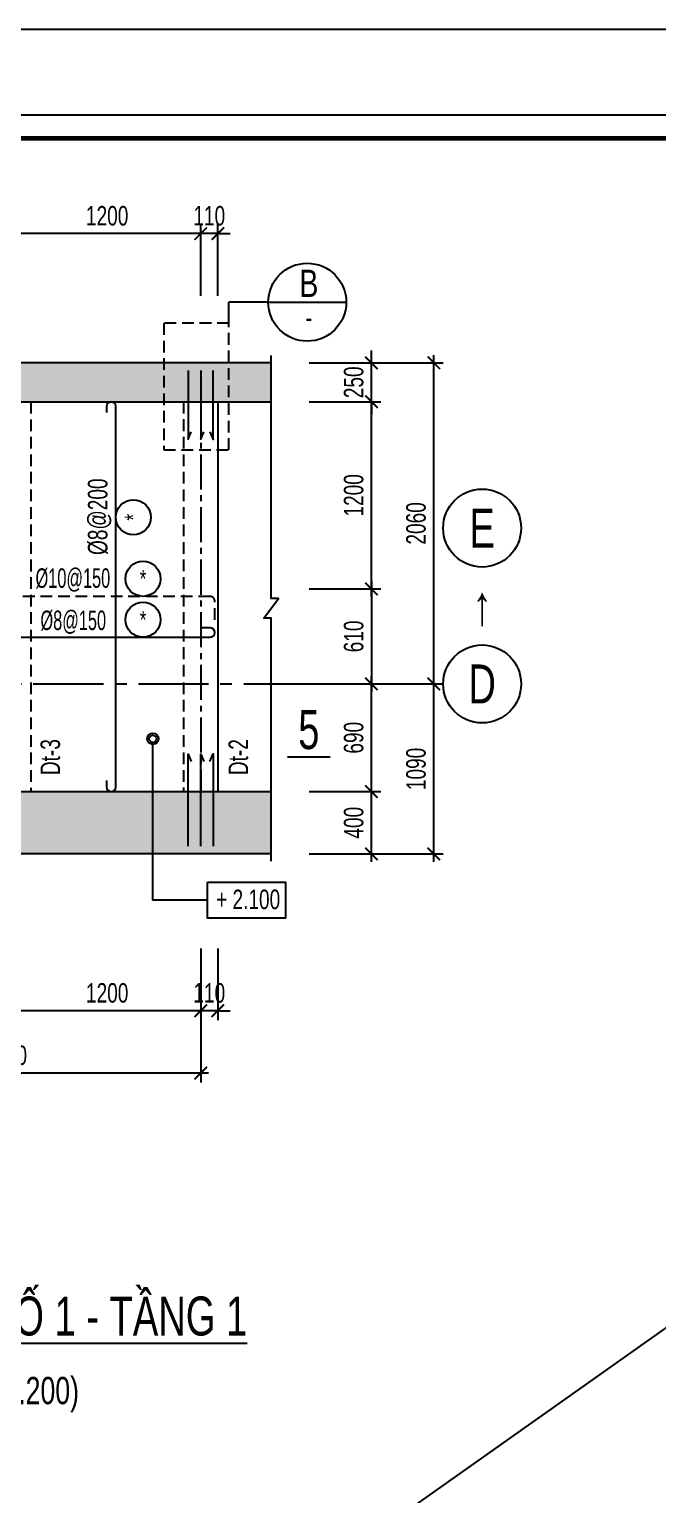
# Model space of a CAD drawing. Header units: millimetres. Extents: x -77370 to 109412, y -14880 to 214694.
# Drawn here: x 26172 to 30203, y 205295 to 214694 of the extents above; entities that cross this region are included whole.
import ezdxf
from ezdxf.enums import TextEntityAlignment as Align

# ---------------------------------------------------------------- set-up
doc = ezdxf.new("R2010")
doc.units = ezdxf.units.MM
doc.header["$LTSCALE"] = 300
doc.header["$MEASUREMENT"] = 0
doc.header["$PDMODE"] = 66
doc.linetypes.add('CENTER2', pattern=[1.125, 0.75, -0.125, 0.125, -0.125])
doc.linetypes.add('HIDDEN', pattern=[0.375, 0.25, -0.125])
doc.layers.get('0').update_dxf_attribs({"linetype": 'CONTINUOUS'})
doc.layers.get('DEFPOINTS').update_dxf_attribs({"linetype": 'CONTINUOUS'})
for name, color, linetype in [('CDC-KHUNGTEN', 7, 'CONTINUOUS'), ('CDC.01.AXIS', 160, 'CENTER2'), ('CDC.02.DIM', 1, 'CONTINUOUS'), ('CDC.03.BORDER', 3, 'CONTINUOUS'), ('CDC.06.TEXT', 2, 'CONTINUOUS'), ('CDC.10.HATCH', 251, 'CONTINUOUS'), ('CDC.11.NOTE', 8, 'CONTINUOUS'), ('CDC.14.STEELNUM', 2, 'CONTINUOUS'), ('KCS_BEAM', 8, 'HIDDEN'), ('KCS_COLUMN', 4, 'CONTINUOUS'), ('KCS_STEEL', 4, 'CONTINUOUS'), ('KCS_STEEL_BOTTOM', 4, 'CONTINUOUS'), ('KCS_STEEL_TOP', 4, 'HIDDEN'), ('KCS_TEXT_B', 2, 'CONTINUOUS')]:
    doc.layers.add(name, color=color, linetype=linetype)
doc.layers.add('KCS_Plotter', color=11, linetype='CONTINUOUS', plot=False)
doc.styles.add('KCS_SMTEXT', font='arial.ttf', dxfattribs={"width": 0.7})
doc.styles.add('SMTEXT', font='arial.ttf', dxfattribs={"width": 0.7})
doc.dimstyles.new('KCS_DIM50', dxfattribs={"dimscale": 2, "dimtxt": 62.5, "dimasz": 40, "dimexe": 30, "dimexo": 0, "dimgap": 25, "dimtad": 1, "dimdec": 0, "dimzin": 13, "dimdsep": 46, "dimtxsty": 'KCS_SMTEXT', "dimblk": 'ARCHTICK', "dimcen": 0, "dimdle": 25, "dimclrd": 1, "dimclre": 1, "dimclrt": 2, "dimadec": 0, "dimazin": 0, "dimtfac": 1, "dimtdec": 0, "dimtix": 1, "dimtmove": 2, "dimatfit": 3, "dimfxl": 1, "dimtolj": 1, "dimtzin": 13, "dimarcsym": 0})

# ---------------------------------------------------------------- blocks, each defined once
blk = doc.blocks.new('_ArchTick')
at = {"color": 0, "linetype": 'ByBlock', "const_width": 0.15}
blk.add_lwpolyline([(-0.5, -0.5), (0.5, 0.5)], dxfattribs=at)
blk = doc.blocks.new('*D1327')
at = {"layer": 'CDC.02.DIM', "color": 1, "lineweight": -2, "transparency": 16777216}
for p, q in [((27966.9, 210495.3), (28826.9, 210495.3)), ((28766.9, 209355.3), (28766.9, 210545.3)), ((27966.9, 209405.3), (28826.9, 209405.3))]:
    blk.add_line(p, q, dxfattribs=at)
at = {"layer": 'DEFPOINTS', "color": 0, "transparency": 16777216}
for p in [(27966.9, 210495.3), (28766.9, 210495.3), (27966.9, 209405.3)]:
    blk.add_point(p, dxfattribs=at)
at = {"layer": 'CDC.02.DIM', "color": 1, "lineweight": -2, "transparency": 16777216, "xscale": 80, "yscale": 80, "zscale": 80}
for p, rotation in [((28766.9, 210495.3), 90), ((28766.9, 209405.3), 270)]:
    blk.add_blockref('_ArchTick', p, dxfattribs=dict(at, rotation=rotation))
at = {"layer": 'CDC.02.DIM', "color": 2, "transparency": 16777216, "insert": (28653.1, 209950.3), "char_height": 125, "attachment_point": 5, "rotation": 90, "style": 'KCS_SMTEXT'}
blk.add_mtext('\\A1;1090', dxfattribs=at)
blk = doc.blocks.new('*D1328')
at = {"layer": 'CDC.02.DIM', "color": 1, "lineweight": -2, "transparency": 16777216}
for p, q in [((27966.9, 209805.3), (28426.9, 209805.3)), ((28366.9, 209355.3), (28366.9, 209855.3)), ((27966.9, 209405.3), (28426.9, 209405.3))]:
    blk.add_line(p, q, dxfattribs=at)
at = {"layer": 'DEFPOINTS', "color": 0, "transparency": 16777216}
for p in [(27966.9, 209805.3), (28366.9, 209805.3), (27966.9, 209405.3)]:
    blk.add_point(p, dxfattribs=at)
at = {"layer": 'CDC.02.DIM', "color": 1, "lineweight": -2, "transparency": 16777216, "xscale": 80, "yscale": 80, "zscale": 80}
for p, rotation in [((28366.9, 209805.3), 90), ((28366.9, 209405.3), 270)]:
    blk.add_blockref('_ArchTick', p, dxfattribs=dict(at, rotation=rotation))
at = {"layer": 'CDC.02.DIM', "color": 2, "transparency": 16777216, "insert": (28253.1, 209605.3), "char_height": 125, "attachment_point": 5, "rotation": 90, "style": 'KCS_SMTEXT'}
blk.add_mtext('\\A1;400', dxfattribs=at)
blk = doc.blocks.new('*D1329')
at = {"layer": 'CDC.02.DIM', "color": 1, "lineweight": -2, "transparency": 16777216}
for p, q in [((27966.9, 210495.3), (28426.9, 210495.3)), ((28366.9, 209755.3), (28366.9, 210545.3)), ((27966.9, 209805.3), (28426.9, 209805.3))]:
    blk.add_line(p, q, dxfattribs=at)
at = {"layer": 'DEFPOINTS', "color": 0, "transparency": 16777216}
for p in [(27966.9, 210495.3), (28366.9, 210495.3), (27966.9, 209805.3)]:
    blk.add_point(p, dxfattribs=at)
at = {"layer": 'CDC.02.DIM', "color": 1, "lineweight": -2, "transparency": 16777216, "xscale": 80, "yscale": 80, "zscale": 80}
for p, rotation in [((28366.9, 210495.3), 90), ((28366.9, 209805.3), 270)]:
    blk.add_blockref('_ArchTick', p, dxfattribs=dict(at, rotation=rotation))
at = {"layer": 'CDC.02.DIM', "color": 2, "transparency": 16777216, "insert": (28253.1, 210150.3), "char_height": 125, "attachment_point": 5, "rotation": 90, "style": 'KCS_SMTEXT'}
blk.add_mtext('\\A1;690', dxfattribs=at)
blk = doc.blocks.new('*D1330')
at = {"layer": 'CDC.02.DIM', "color": 1, "lineweight": -2, "transparency": 16777216}
for p, q in [((28366.9, 211055.3), (28366.9, 212355.3)), ((27966.9, 212305.3), (28426.9, 212305.3)), ((27966.9, 211105.3), (28426.9, 211105.3))]:
    blk.add_line(p, q, dxfattribs=at)
at = {"layer": 'DEFPOINTS', "color": 0, "transparency": 16777216}
for p in [(27966.9, 212305.3), (28366.9, 212305.3), (27966.9, 211105.3)]:
    blk.add_point(p, dxfattribs=at)
at = {"layer": 'CDC.02.DIM', "color": 1, "lineweight": -2, "transparency": 16777216, "xscale": 80, "yscale": 80, "zscale": 80}
for p, rotation in [((28366.9, 212305.3), 90), ((28366.9, 211105.3), 270)]:
    blk.add_blockref('_ArchTick', p, dxfattribs=dict(at, rotation=rotation))
at = {"layer": 'CDC.02.DIM', "color": 2, "transparency": 16777216, "insert": (28253.1, 211705.3), "char_height": 125, "attachment_point": 5, "rotation": 90, "style": 'KCS_SMTEXT'}
blk.add_mtext('\\A1;1200', dxfattribs=at)
blk = doc.blocks.new('*D1331')
at = {"layer": 'CDC.02.DIM', "color": 1, "lineweight": -2, "transparency": 16777216}
for p, q in [((28366.9, 212555.3), (28366.9, 212635.3)), ((27966.9, 212555.3), (28426.9, 212555.3)), ((28366.9, 212305.3), (28366.9, 212555.3)), ((27966.9, 212305.3), (28426.9, 212305.3)), ((28366.9, 212305.3), (28366.9, 212225.3))]:
    blk.add_line(p, q, dxfattribs=at)
at = {"layer": 'DEFPOINTS', "color": 0, "transparency": 16777216}
for p in [(27966.9, 212555.3), (28366.9, 212555.3), (27966.9, 212305.3)]:
    blk.add_point(p, dxfattribs=at)
at = {"layer": 'CDC.02.DIM', "color": 1, "lineweight": -2, "transparency": 16777216, "xscale": 80, "yscale": 80, "zscale": 80}
for p, rotation in [((28366.9, 212555.3), 270), ((28366.9, 212305.3), 90)]:
    blk.add_blockref('_ArchTick', p, dxfattribs=dict(at, rotation=rotation))
at = {"layer": 'CDC.02.DIM', "color": 2, "transparency": 16777216, "insert": (28253.1, 212430.3), "char_height": 125, "attachment_point": 5, "rotation": 90, "style": 'KCS_SMTEXT'}
blk.add_mtext('\\A1;250', dxfattribs=at)
blk = doc.blocks.new('*D1332')
at = {"layer": 'CDC.02.DIM', "color": 1, "lineweight": -2, "transparency": 16777216}
for p, q in [((27966.9, 212555.3), (28826.9, 212555.3)), ((28766.9, 210445.3), (28766.9, 212605.3)), ((27966.9, 210495.3), (28826.9, 210495.3))]:
    blk.add_line(p, q, dxfattribs=at)
at = {"layer": 'DEFPOINTS', "color": 0, "transparency": 16777216}
for p in [(27966.9, 212555.3), (28766.9, 212555.3), (27966.9, 210495.3)]:
    blk.add_point(p, dxfattribs=at)
at = {"layer": 'CDC.02.DIM', "color": 1, "lineweight": -2, "transparency": 16777216, "xscale": 80, "yscale": 80, "zscale": 80}
for p, rotation in [((28766.9, 212555.3), 90), ((28766.9, 210495.3), 270)]:
    blk.add_blockref('_ArchTick', p, dxfattribs=dict(at, rotation=rotation))
at = {"layer": 'CDC.02.DIM', "color": 2, "transparency": 16777216, "insert": (28653.1, 211525.3), "char_height": 125, "attachment_point": 5, "rotation": 90, "style": 'KCS_SMTEXT'}
blk.add_mtext('\\A1;2060', dxfattribs=at)
blk = doc.blocks.new('*D1333')
at = {"layer": 'CDC.02.DIM', "color": 1, "lineweight": -2, "transparency": 16777216}
for p, q in [((24771.5, 208799.2), (24771.5, 207939.2)), ((27271.5, 208799.2), (27271.5, 207939.2)), ((27321.5, 207999.2), (24721.5, 207999.2))]:
    blk.add_line(p, q, dxfattribs=at)
at = {"layer": 'DEFPOINTS', "color": 0, "transparency": 16777216}
for p in [(24771.5, 208799.2), (27271.5, 208799.2), (24771.5, 207999.2)]:
    blk.add_point(p, dxfattribs=at)
at = {"layer": 'CDC.02.DIM', "color": 1, "lineweight": -2, "transparency": 16777216, "xscale": 80, "yscale": 80, "zscale": 80, "rotation": 180}
blk.add_blockref('_ArchTick', (24771.5, 207999.2), dxfattribs=at)
at = {"layer": 'CDC.02.DIM', "color": 1, "lineweight": -2, "transparency": 16777216, "xscale": 80, "yscale": 80, "zscale": 80}
blk.add_blockref('_ArchTick', (27271.5, 207999.2), dxfattribs=at)
at = {"layer": 'CDC.02.DIM', "color": 2, "transparency": 16777216, "insert": (26021.5, 208113), "char_height": 125, "attachment_point": 5, "style": 'KCS_SMTEXT'}
blk.add_mtext('\\A1;2500', dxfattribs=at)
blk = doc.blocks.new('*D1335')
at = {"layer": 'CDC.02.DIM', "color": 1, "lineweight": -2, "transparency": 16777216}
for p, q in [((27271.5, 208799.2), (27271.5, 208339.2)), ((27381.5, 208799.2), (27381.5, 208339.2)), ((27271.5, 208399.2), (27191.5, 208399.2)), ((27381.5, 208399.2), (27271.5, 208399.2)), ((27381.5, 208399.2), (27461.5, 208399.2))]:
    blk.add_line(p, q, dxfattribs=at)
at = {"layer": 'DEFPOINTS', "color": 0, "transparency": 16777216}
for p in [(27271.5, 208799.2), (27381.5, 208799.2), (27271.5, 208399.2)]:
    blk.add_point(p, dxfattribs=at)
at = {"layer": 'CDC.02.DIM', "color": 1, "lineweight": -2, "transparency": 16777216, "xscale": 80, "yscale": 80, "zscale": 80}
blk.add_blockref('_ArchTick', (27271.5, 208399.2), dxfattribs=at)
at = {"layer": 'CDC.02.DIM', "color": 1, "lineweight": -2, "transparency": 16777216, "xscale": 80, "yscale": 80, "zscale": 80, "rotation": 180}
blk.add_blockref('_ArchTick', (27381.5, 208399.2), dxfattribs=at)
at = {"layer": 'CDC.02.DIM', "color": 2, "transparency": 16777216, "insert": (27326.5, 208513), "char_height": 125, "attachment_point": 5, "style": 'KCS_SMTEXT'}
blk.add_mtext('\\A1;110', dxfattribs=at)
blk = doc.blocks.new('*D1340')
at = {"layer": 'CDC.02.DIM', "color": 1, "lineweight": -2, "transparency": 16777216}
for p, q in [((26071.5, 208799.2), (26071.5, 208339.2)), ((27271.5, 208799.2), (27271.5, 208339.2)), ((27321.5, 208399.2), (26021.5, 208399.2))]:
    blk.add_line(p, q, dxfattribs=at)
at = {"layer": 'DEFPOINTS', "color": 0, "transparency": 16777216}
for p in [(26071.5, 208799.2), (27271.5, 208799.2), (26071.5, 208399.2)]:
    blk.add_point(p, dxfattribs=at)
at = {"layer": 'CDC.02.DIM', "color": 1, "lineweight": -2, "transparency": 16777216, "xscale": 80, "yscale": 80, "zscale": 80, "rotation": 180}
blk.add_blockref('_ArchTick', (26071.5, 208399.2), dxfattribs=at)
at = {"layer": 'CDC.02.DIM', "color": 1, "lineweight": -2, "transparency": 16777216, "xscale": 80, "yscale": 80, "zscale": 80}
blk.add_blockref('_ArchTick', (27271.5, 208399.2), dxfattribs=at)
at = {"layer": 'CDC.02.DIM', "color": 2, "transparency": 16777216, "insert": (26671.5, 208513), "char_height": 125, "attachment_point": 5, "style": 'KCS_SMTEXT'}
blk.add_mtext('\\A1;1200', dxfattribs=at)
blk = doc.blocks.new('*D1293')
at = {"layer": 'CDC.02.DIM', "color": 1, "lineweight": -2, "transparency": 16777216}
for p, q in [((27271.5, 213383.9), (27191.5, 213383.9)), ((27271.5, 212983.9), (27271.5, 213443.9)), ((27381.5, 213383.9), (27271.5, 213383.9)), ((27381.5, 212983.9), (27381.5, 213443.9)), ((27381.5, 213383.9), (27461.5, 213383.9))]:
    blk.add_line(p, q, dxfattribs=at)
at = {"layer": 'DEFPOINTS', "color": 0, "transparency": 16777216}
for p in [(27271.5, 213383.9), (27271.5, 212983.9), (27381.5, 212983.9)]:
    blk.add_point(p, dxfattribs=at)
at = {"layer": 'CDC.02.DIM', "color": 1, "lineweight": -2, "transparency": 16777216, "xscale": 80, "yscale": 80, "zscale": 80}
blk.add_blockref('_ArchTick', (27271.5, 213383.9), dxfattribs=at)
at = {"layer": 'CDC.02.DIM', "color": 1, "lineweight": -2, "transparency": 16777216, "xscale": 80, "yscale": 80, "zscale": 80, "rotation": 180}
blk.add_blockref('_ArchTick', (27381.5, 213383.9), dxfattribs=at)
at = {"layer": 'CDC.02.DIM', "color": 2, "transparency": 16777216, "insert": (27326.5, 213497.7), "char_height": 125, "attachment_point": 5, "style": 'KCS_SMTEXT'}
blk.add_mtext('\\A1;110', dxfattribs=at)
blk = doc.blocks.new('*D1295')
at = {"layer": 'CDC.02.DIM', "color": 1, "lineweight": -2, "transparency": 16777216}
for p, q in [((27321.5, 213383.9), (26021.5, 213383.9)), ((26071.5, 212983.9), (26071.5, 213443.9)), ((27271.5, 212983.9), (27271.5, 213443.9))]:
    blk.add_line(p, q, dxfattribs=at)
at = {"layer": 'DEFPOINTS', "color": 0, "transparency": 16777216}
for p in [(26071.5, 213383.9), (26071.5, 212983.9), (27271.5, 212983.9)]:
    blk.add_point(p, dxfattribs=at)
at = {"layer": 'CDC.02.DIM', "color": 1, "lineweight": -2, "transparency": 16777216, "xscale": 80, "yscale": 80, "zscale": 80, "rotation": 180}
blk.add_blockref('_ArchTick', (26071.5, 213383.9), dxfattribs=at)
at = {"layer": 'CDC.02.DIM', "color": 1, "lineweight": -2, "transparency": 16777216, "xscale": 80, "yscale": 80, "zscale": 80}
blk.add_blockref('_ArchTick', (27271.5, 213383.9), dxfattribs=at)
at = {"layer": 'CDC.02.DIM', "color": 2, "transparency": 16777216, "insert": (26671.5, 213497.7), "char_height": 125, "attachment_point": 5, "style": 'KCS_SMTEXT'}
blk.add_mtext('\\A1;1200', dxfattribs=at)
blk = doc.blocks.new('*D971')
at = {"layer": 'CDC.02.DIM', "color": 1, "lineweight": -2, "transparency": 16777216}
for p, q in [((28366.9, 211155.3), (28366.9, 210445.3)), ((27966.9, 211105.3), (28426.9, 211105.3)), ((27966.9, 210495.3), (28426.9, 210495.3))]:
    blk.add_line(p, q, dxfattribs=at)
at = {"layer": 'DEFPOINTS', "color": 0, "transparency": 16777216}
for p in [(27966.9, 211105.3), (27966.9, 210495.3), (28366.9, 210495.3)]:
    blk.add_point(p, dxfattribs=at)
at = {"layer": 'CDC.02.DIM', "color": 1, "lineweight": -2, "transparency": 16777216, "xscale": 80, "yscale": 80, "zscale": 80}
for p, rotation in [((28366.9, 211105.3), 90), ((28366.9, 210495.3), 270)]:
    blk.add_blockref('_ArchTick', p, dxfattribs=dict(at, rotation=rotation))
at = {"layer": 'CDC.02.DIM', "color": 2, "transparency": 16777216, "insert": (28253.1, 210800.3), "char_height": 125, "attachment_point": 5, "rotation": 90, "style": 'KCS_SMTEXT'}
blk.add_mtext('\\A1;610', dxfattribs=at)
blk = doc.blocks.new('Khung tên chuẩn')
at = {"layer": 'CDC-KHUNGTEN', "color": 8}
blk.add_lwpolyline([(75096, 1100), (83000, 1100), (83000, 58300), (3000, 58300), (3000, 1100), (75096, 1100)], dxfattribs=at)
at = {"layer": 'CDC-KHUNGTEN', "color": 255, "lineweight": 60}
blk.add_lwpolyline([(74900, 1400), (74900, 58000), (3300, 58000), (3300, 1400), (74900, 1400)], close=True, dxfattribs=at)
at = {"layer": 'DEFPOINTS', "color": 1, "ltscale": 0.2}
blk.add_lwpolyline([(0, 0), (0, 59400), (84100, 59400), (84100, 0), (0, 0)], close=True, dxfattribs=at)

msp = doc.modelspace()

# ---------------------------------------------------------------- hatches: boundary and pattern name
at = {"layer": 'CDC.10.HATCH'}
h = msp.add_hatch(dxfattribs=at)
h.set_pattern_fill('BETONG', color=256, scale=30, style=0, pattern_type=2)
h.set_pattern_definition([(50, (-2183770.04, 1614703.56), (215.178055, -18.82564), [22.5, -247.5]), (355, (-2183770.04, 1614703.56), (-41.6254, 225.65764), [18, -198]), (100.4514, (-2183752.1, 1614702), (173.552815, 206.831863), [19.122057, -210.342634]), (46.1842, (-2183770.04, 1614763.56), (320.172315, -49.655704), [33.75, -371.25]), (96.6356, (-2183743.36, 1614759.43), (280.39881, 292.23536), [28.683086, -315.5139]), (351.1842, (-2183770.04, 1614763.56), (280.398584, 292.23558), [27, -297]), (21, (-2183740.04, 1614748.56), (179.072116, -120.785667), [22.5, -247.5]), (226, (-2183740.04, 1614748.56), (201.564637, -109.661943), [18, -198]), (71.4514, (-2183725.12, 1614738.5), (252.066789, 96.759149), [19.122057, -210.342634]), (67.5, (-2183770.04, 1614703.56), (-46.774855, 88.3123386), [0, -195.6, 0, -201, 0, -198.75]), (4.5, (-2183770.04, 1614703.56), (85.005277, 114.0309566), [0, -114.6, 0, -191.1, 0, -75.75]), (327.5, (-2183836.94, 1614703.56), (160.1467309, -6.7664615), [0, -75, 0, -234, 0, -310.5]), (317.5, (-2183866.94, 1614703.56), (174.955851, 30.031495), [0, -97.5, 0, -155.4, 0, -220.5]), (315, (-2183770.04, 1614703.56), (90.1561146, 90.1561146), []), (315, (-2183770.04, 1614740.31), (90.1561146, 90.1561146), [])])
h.paths.add_polyline_path([(27724, 209805.3), (23391.5, 209805.3), (23391.5, 209405.3), (27724, 209405.3)])
h.paths.add_polyline_path([(22391.5, 209805.3), (21785.8, 209805.3), (21785.8, 209405.3), (22391.5, 209405.3)])
h.paths.add_polyline_path([(21785.8, 212492.8), (21832.6, 212492.8), (21785.8, 212430.3), (21785.8, 212305.3), (27724, 212305.3), (27724, 212555.3), (21785.8, 212555.3)])

# ---------------------------------------------------------------- linework, layer by layer
at = {"layer": 'CDC.01.AXIS'}
msp.add_line((27271.5, 212305.3), (27271.5, 209805.3), dxfattribs=at)
at = {"layer": 'CDC.01.AXIS', "ltscale": 2}
msp.add_line((21472.2, 210495.3), (28028, 210495.3), dxfattribs=at)
at = {"layer": 'CDC.02.DIM', "linetype": 'ByBlock'}
msp.add_lwpolyline([(27314.7, 209107.6), (26964.7, 209107.6), (26964.7, 210107.6)], dxfattribs=at)
msp.add_lwpolyline([(27314.7, 209223), (27815.9, 209223), (27815.9, 208992.3), (27314.7, 208992.3)], close=True, dxfattribs=at)
at = {"layer": 'CDC.02.DIM'}
for centre in [(29076.9, 211495.3), (29076.9, 210495.3)]:
    msp.add_circle(centre, 250, dxfattribs=at)
at = {"layer": 'CDC.02.DIM', "color": 3}
msp.add_circle((26964.7, 210143.6), 36, dxfattribs=at)
at = {"layer": 'CDC.02.DIM', "linetype": 'ByBlock'}
msp.add_circle((26964.7, 210143.6), 23, dxfattribs=at)
at = {"layer": 'CDC.03.BORDER'}
msp.add_line((27381.5, 212305.3), (27381.5, 209805.3), dxfattribs=at)
at = {"layer": 'CDC.06.TEXT', "color": 8}
msp.add_line((27705, 212944), (28205, 212944), dxfattribs=at)
msp.add_circle((27955, 212944), 250, dxfattribs=at)
at = {"layer": 'CDC.11.NOTE'}
for p in [(27452.3, 212809.2), (27705, 212944)]:
    msp.add_line(p, (27452.3, 212944), dxfattribs=at)
at = {"layer": 'CDC.11.NOTE', "linetype": 'HIDDEN'}
msp.add_lwpolyline([(27035.6, 211996.5), (27452.3, 211996.5), (27452.3, 212809.2), (27035.6, 212809.2)], close=True, dxfattribs=at)
at = {"layer": 'CDC.11.NOTE'}
msp.add_lwpolyline([(27724, 209358.4), (27724, 210917.8), (27677.1, 210917.8), (27770.8, 211042.8), (27724, 211042.8), (27724, 212602.2)], dxfattribs=at)
at = {"layer": 'CDC.14.STEELNUM', "color": 8}
for centre in [(26839.5, 211564.8), (26901.6, 211169.8), (26901.6, 210907)]:
    msp.add_circle(centre, 112.5, dxfattribs=at)
at = {"layer": 'KCS_BEAM'}
for p, q in [((26181.5, 212305.1), (26181.5, 209805.3)), ((27161.5, 212305.3), (27161.5, 209805.3))]:
    msp.add_line(p, q, dxfattribs=at)
at = {"layer": 'KCS_COLUMN'}
for points in [[(27724, 212555.3), (21785.8, 212555.3)], [(21785.8, 212305.3), (27724, 212305.3)], [(21785.8, 209805.3), (27724, 209805.3)], [(27724, 209405.3), (21785.8, 209405.3)]]:
    msp.add_lwpolyline(points, dxfattribs=at)
at = {"layer": 'KCS_Plotter'}
msp.add_line((0, 184994.5), (42050, 214694.5), dxfattribs=at)
at = {"layer": 'KCS_STEEL'}
for points in [[(27191.5, 212505.3), (27191.5, 212064.9), (27210.8, 212112)], [(27271.5, 212505.3), (27271.5, 212064.9), (27290.8, 212112)], [(27331, 212112), (27351.5, 212063.4), (27351.5, 212505.3)], [(27191.5, 209455.3), (27191.5, 210045.6), (27210.8, 209998.4)], [(27271.5, 209455.3), (27271.5, 210045.6), (27290.8, 209998.4)], [(27331, 209998.4), (27351.5, 210047), (27351.5, 209455.3)]]:
    msp.add_lwpolyline(points, dxfattribs=at)
at = {"layer": 'KCS_STEEL_BOTTOM', "color": 4}
for points in [[(26667.4, 209875.3), (26667.4, 209835.3, 1), (26727.4, 209835.3), (26727.4, 212275.5, 1), (26667.4, 212275.5), (26667.4, 212235.5)], [(26071.5, 210854.5), (26011.5, 210854.5, 1.001743), (26011.6, 210794.5), (27331.5, 210794.5, 1), (27331.5, 210854.5), (27271.5, 210854.5)]]:
    msp.add_lwpolyline(points, format="xyb", dxfattribs=at)
at = {"layer": 'KCS_STEEL_TOP'}
msp.add_lwpolyline([(27361.5, 210907.3), (27361.5, 211027.3, 0.414214), (27331.5, 211057.3), (26011.5, 211057.3, 0.414214), (25981.5, 211027.3), (25981.5, 210907.3)], format="xyb", dxfattribs=at)

# ---------------------------------------------------------------- block references
at = {"xscale": 0.5000000002582985, "yscale": 0.5000000002582985, "zscale": 0.5000000002582985}
msp.add_blockref('Khung tên chuẩn', (0, 184994.5), dxfattribs=at)

# ---------------------------------------------------------------- texts
at = {"layer": 'CDC.02.DIM', "color": 4, "style": 'KCS_SMTEXT', "width": 0.7}
for s, p in [('E', (29076.9, 211495.3)), ('↑', (29076.9, 210995.3)), ('D', (29076.9, 210495.3))]:
    msp.add_text(s, height=250, dxfattribs=at).set_placement(p, align=Align.MIDDLE)
at = {"layer": 'CDC.06.TEXT', "style": 'SMTEXT', "width": 0.75}
for s, height, p in [('B', 175, (27965.4, 213065.1)), ('-', 125, (27965.4, 212844.7))]:
    msp.add_text(s, height=height, dxfattribs=at).set_placement(p, align=Align.MIDDLE_CENTER)
at = {"layer": 'CDC.06.TEXT', "style": 'KCS_SMTEXT', "width": 0.7}
msp.add_text('%%C8@200', height=125, rotation=90, dxfattribs=at).set_placement((26619.8, 211568.1), align=Align.MIDDLE)
at = {"layer": 'CDC.06.TEXT', "style": 'KCS_SMTEXT', "width": 0.6}
for s, p in [('%%C10@150', (26451.6, 211165.1)), ('%%C8@150', (26454, 210894.4))]:
    msp.add_text(s, height=125, dxfattribs=at).set_placement(p, align=Align.MIDDLE)
at = {"layer": 'CDC.06.TEXT', "color": 4, "linetype": 'ByBlock', "style": 'KCS_SMTEXT', "width": 0.7}
msp.add_text('%%U 5 ', height=250, dxfattribs=at).set_placement((27965.1, 210200.8, -31924.4), align=Align.MIDDLE)
at = {"layer": 'CDC.06.TEXT', "linetype": 'ByBlock', "style": 'KCS_SMTEXT', "width": 0.7}
msp.add_text('+ 2.100', height=125, dxfattribs=at).set_placement((27370.3, 209051.3))
at = {"layer": 'CDC.06.TEXT', "color": 4, "style": 'KCS_SMTEXT', "width": 0.7}
for s, height, p in [('%%UMẶT BẰNG BỐ TRÍ THÉP THANG SỐ 1 - TẦNG 1', 250, (24806.1, 206451.3)), ('(TỪ CAO ĐỘ +2.100 ĐẾN CAO ĐỘ +4.200)', 175, (24806.1, 205963.2))]:
    msp.add_text(s, height=height, dxfattribs=at).set_placement(p, align=Align.MIDDLE)
at = {"layer": 'CDC.14.STEELNUM', "style": 'KCS_SMTEXT', "width": 0.7}
msp.add_text('*', height=112.5, rotation=90, dxfattribs=at).set_placement((26839.5, 211564.8), align=Align.MIDDLE)
for p in [(26901.6, 211169.8), (26901.6, 210907)]:
    msp.add_text('*', height=112.5, dxfattribs=at).set_placement(p, align=Align.MIDDLE)
at = {"layer": 'KCS_TEXT_B', "color": 3, "linetype": 'ByBlock', "style": 'KCS_SMTEXT', "width": 0.7}
for s, p in [('Dt-3', (26368.9, 209910.6)), ('Dt-2', (27575.3, 209910.6))]:
    msp.add_text(s, height=125, rotation=90, dxfattribs=at).set_placement(p)

# ---------------------------------------------------------------- dimensions: what is measured, and where the dimension line sits
at = {"layer": 'CDC.02.DIM'}
for base, p1, p2, angle, picture, middle in [((26071.5, 213383.9), (27271.5, 212983.9), (26071.5, 212983.9), 180, '*D1295', (26671.5, 213497.7)), ((27271.5, 213383.9), (27381.5, 212983.9), (27271.5, 212983.9), 180, '*D1293', (27326.5, 213497.7)), ((28366.9, 212555.3), (27966.9, 212305.3), (27966.9, 212555.3), 90, '*D1331', (28253.1, 212430.3)), ((28766.9, 212555.3), (27966.9, 210495.3), (27966.9, 212555.3), 90, '*D1332', (28653.1, 211525.3)), ((28366.9, 212305.3), (27966.9, 211105.3), (27966.9, 212305.3), 90, '*D1330', (28253.1, 211705.3)), ((28366.9, 210495.3), (27966.9, 211105.3), (27966.9, 210495.3), 90, '*D971', (28253.1, 210800.3)), ((28766.9, 210495.3), (27966.9, 209405.3), (27966.9, 210495.3), 90, '*D1327', (28653.1, 209950.3)), ((28366.9, 210495.3), (27966.9, 209805.3), (27966.9, 210495.3), 90, '*D1329', (28253.1, 210150.3)), ((28366.9, 209805.3), (27966.9, 209405.3), (27966.9, 209805.3), 90, '*D1328', (28253.1, 209605.3)), ((24771.5, 207999.2), (27271.5, 208799.2), (24771.5, 208799.2), 180, '*D1333', (26021.5, 208113)), ((26071.5, 208399.2), (27271.5, 208799.2), (26071.5, 208799.2), 180, '*D1340', (26671.5, 208513)), ((27271.5, 208399.2), (27381.5, 208799.2), (27271.5, 208799.2), 180, '*D1335', (27326.5, 208513))]:
    dim = msp.add_linear_dim(base=base, p1=p1, p2=p2, angle=angle, dimstyle='KCS_DIM50', dxfattribs=at)
    dim.commit()
    dim.dimension.update_dxf_attribs({"geometry": picture, "text_midpoint": middle})

doc.saveas('drawing.dxf')
